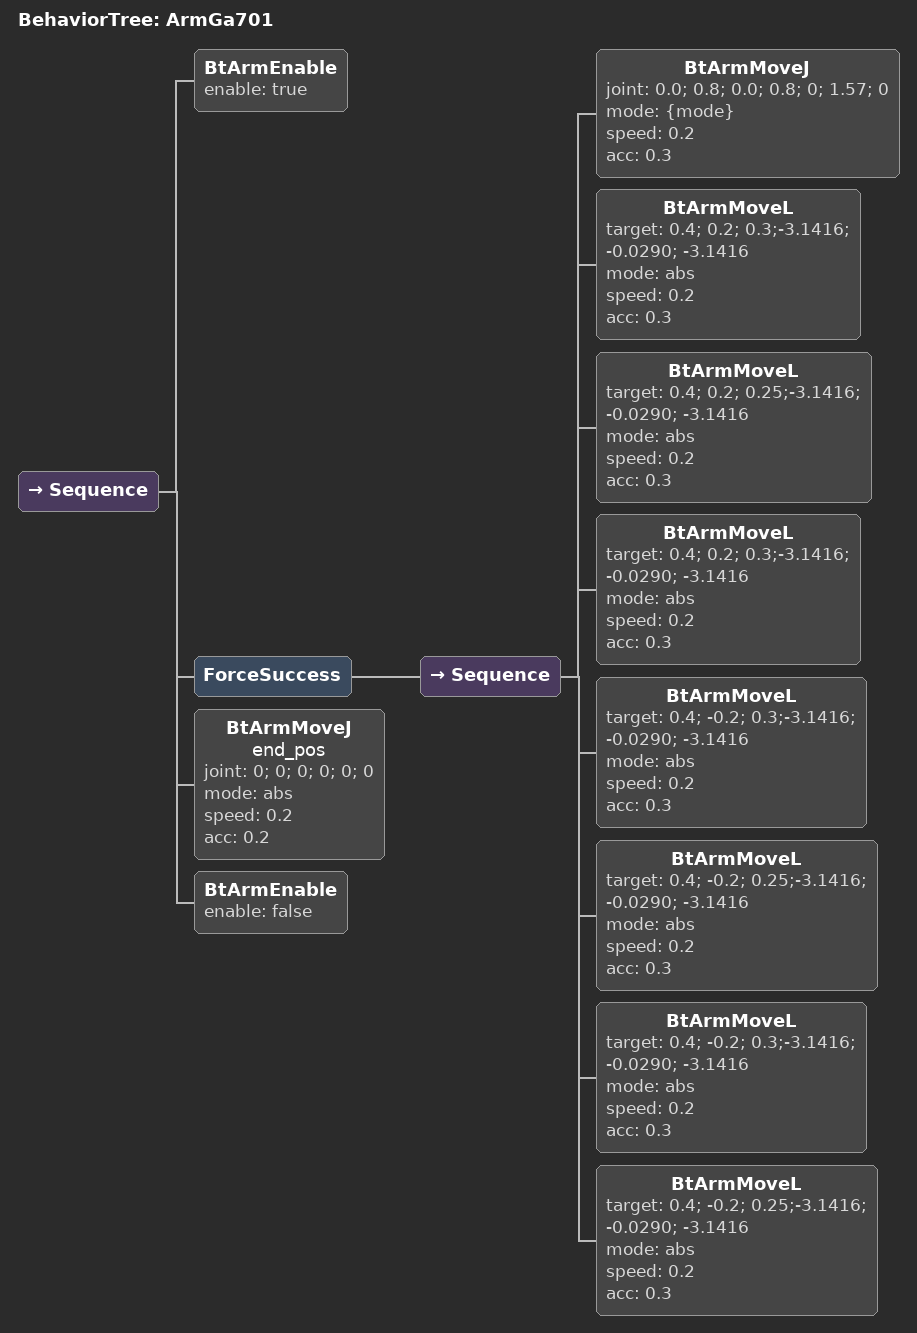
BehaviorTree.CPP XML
<!-- 用于arm演示的相关行为树 测试端口和阻塞任务的使用-->
<root BTCPP_format="4">
    <Blackboard>
        <mode value="abs" />
        <speed value="0.2" />
        <acc value="0.3" />
    </Blackboard>
    <BehaviorTree ID="ArmGa701">
        <Sequence>
            <BtArmEnable enable="true" />
            <ForceSuccess>
                <Sequence>
                    <BtArmMoveJ joint="0.0; 0.8; 0.0; 0.8; 0; 1.57; 0" mode="{mode}"
                        speed="0.2"
                        acc="0.3" />
                    <BtArmMoveL target="0.4; 0.2; 0.3;-3.1416; -0.0290; -3.1416" mode="abs"
                        speed="0.2"
                        acc="0.3" />
                    <BtArmMoveL target="0.4; 0.2; 0.25;-3.1416; -0.0290; -3.1416" mode="abs"
                        speed="0.2"
                        acc="0.3" />
                    <BtArmMoveL target="0.4; 0.2; 0.3;-3.1416; -0.0290; -3.1416" mode="abs"
                        speed="0.2"
                        acc="0.3" />
                    <BtArmMoveL target="0.4; -0.2; 0.3;-3.1416; -0.0290; -3.1416" mode="abs"
                        speed="0.2"
                        acc="0.3" />
                    <BtArmMoveL target="0.4; -0.2; 0.25;-3.1416; -0.0290; -3.1416" mode="abs"
                        speed="0.2"
                        acc="0.3" />
                    <BtArmMoveL target="0.4; -0.2; 0.3;-3.1416; -0.0290; -3.1416" mode="abs"
                        speed="0.2"
                        acc="0.3" />
                    <BtArmMoveL target="0.4; -0.2; 0.25;-3.1416; -0.0290; -3.1416" mode="abs"
                        speed="0.2"
                        acc="0.3" />
                </Sequence>
            </ForceSuccess>
            <BtArmMoveJ name="end_pos"
                joint="0; 0; 0; 0; 0; 0"
                mode="abs"
                speed="0.2"
                acc="0.2" />
            <BtArmEnable enable="false" />
        </Sequence>
    </BehaviorTree>
    <!-- 用于非监控状态下groot2查看，不用该功能可以不写-->
    <TreeNodeModel>
        <Action ID="BtArmEnable">
            <enable type="bool" default="false" />
        </Action>
        <Action ID="BtArmMoveJ" />
        <Action ID="BtArmMoveL" />
    </TreeNodeModel>
</root>
